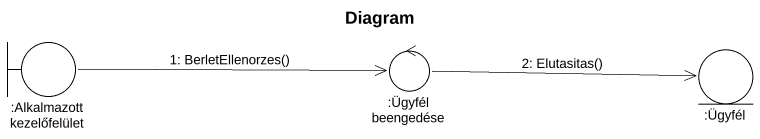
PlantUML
@startuml
title Diagram
boundary ":Alkalmazott kezelőfelület" as Alkalmazott_kezelőfelület
control ":Ügyfél beengedése" as Ügyfél_beengedése
entity ":Ügyfél" as Ügyfél
Alkalmazott_kezelőfelület -right-> Ügyfél_beengedése : 1: BerletEllenorzes()
Ügyfél_beengedése -right-> Ügyfél : 2: Elutasitas()
@enduml
